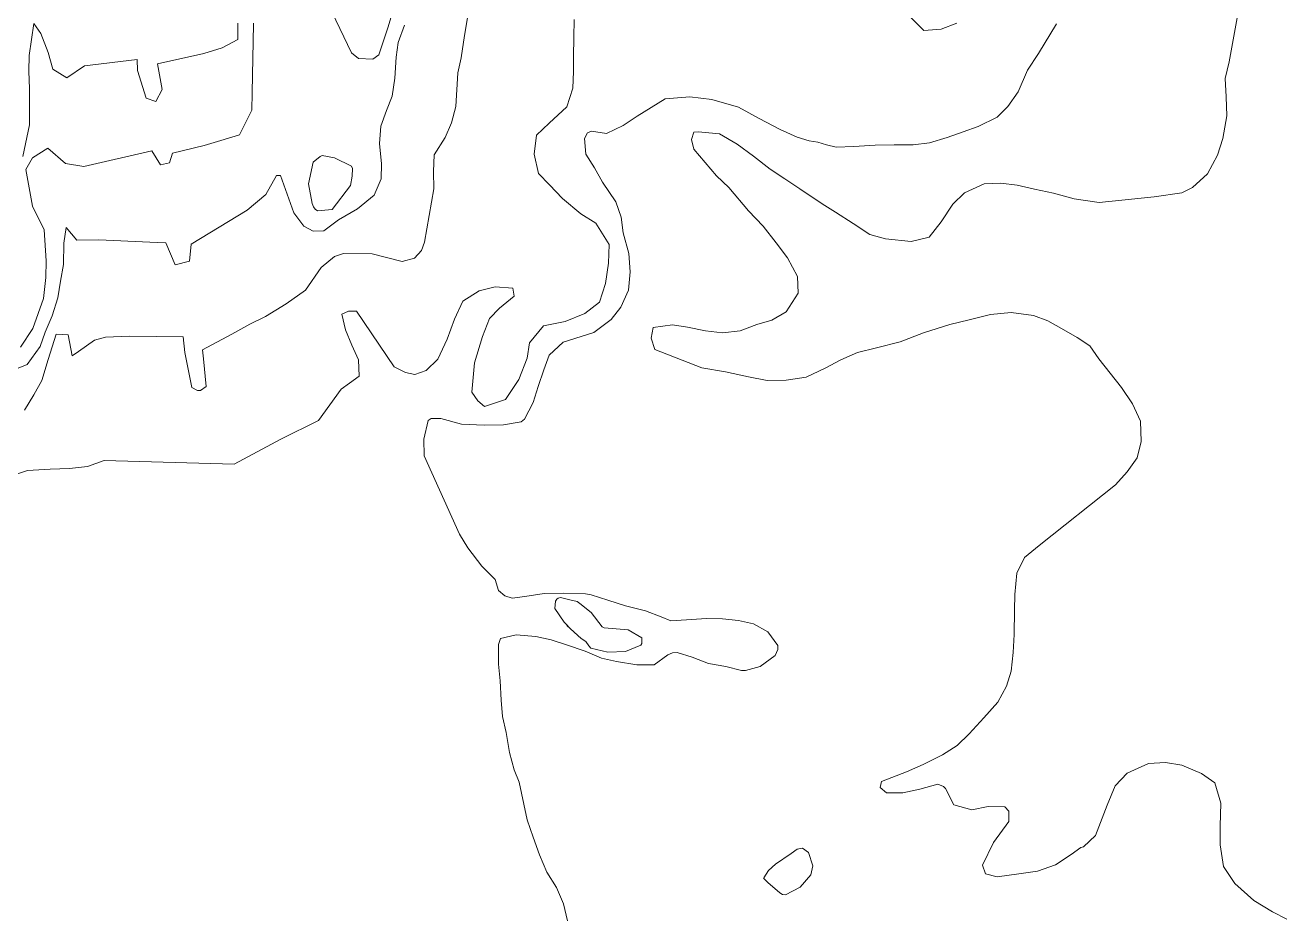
# Model space of a CAD drawing. Header units: metres. Extents: x 78 to 178, y -74 to 157.
# Drawn here: x 146.162 to 148.42, y -9.265 to -7.666 of the extents above; entities that cross this region are included whole.
import ezdxf

# ---------------------------------------------------------------- set-up
doc = ezdxf.new("R2010")
doc.units = ezdxf.units.M
doc.layers.add('01_Fina', color=252, linetype='Continuous', lineweight=15)

msp = doc.modelspace()

# ---------------------------------------------------------------- linework, layer by layer
at = {"layer": '01_Fina', "color": 252, "linetype": 'Continuous', "lineweight": 9, "true_color": 0x939598}
for points in [[(148.35114, -7.54048), (148.31649, -7.73166), (148.3098, -7.76136), (148.31154, -7.79441), (148.31274, -7.82826), (148.30539, -7.86853), (148.29589, -7.89877), (148.27809, -7.93208), (148.2512, -7.95683), (148.2318, -7.9662), (148.18243, -7.97302), (148.0841, -7.98319), (148.03928, -7.9769), (148.00222, -7.9666), (147.9681, -7.95951), (147.9372, -7.95242), (147.90803, -7.94894), (147.87793, -7.94987), (147.84287, -7.9662), (147.82173, -7.98613), (147.801, -8.01824), (147.77946, -8.0458), (147.74761, -8.05343), (147.70172, -8.04861), (147.67363, -8.04099), (147.64339, -8.02092), (147.61168, -8.00058), (147.58787, -7.986), (147.54787, -7.95924), (147.52151, -7.94118), (147.49475, -7.92365), (147.46545, -7.90024), (147.43575, -7.87883), (147.40404, -7.86037), (147.36605, -7.85676), (147.35842, -7.85756), (147.35414, -7.8704), (147.35829, -7.88793), (147.39896, -7.93542), (147.4209, -7.9567), (147.45609, -7.99831), (147.48271, -8.02587), (147.50572, -8.05597), (147.52633, -8.08259), (147.54399, -8.11604), (147.54519, -8.14588), (147.52352, -8.17919), (147.49796, -8.19404), (147.4712, -8.20193), (147.44137, -8.21331), (147.40993, -8.21705), (147.37956, -8.21344), (147.34691, -8.20702), (147.32002, -8.20287), (147.28577, -8.20715), (147.28203, -8.22669), (147.28845, -8.24649), (147.37273, -8.27953), (147.41528, -8.28676), (147.45609, -8.29559), (147.48967, -8.30228), (147.52392, -8.30174), (147.55937, -8.29652), (147.59349, -8.27993), (147.62158, -8.26508), (147.65155, -8.25237), (147.68527, -8.24368), (147.72795, -8.23284), (147.76929, -8.21719), (147.81638, -8.2022), (147.8513, -8.19351), (147.88916, -8.18414), (147.92636, -8.18026), (147.96623, -8.18615), (147.99178, -8.19525), (148.01627, -8.20929), (148.04463, -8.22508), (148.06724, -8.23993), (148.08343, -8.26361), (148.10363, -8.2889), (148.12397, -8.31485), (148.1439, -8.34402), (148.15808, -8.37519), (148.15889, -8.41172), (148.15179, -8.44102), (148.134, -8.4659), (148.1134, -8.48932), (147.9764, -8.59795), (147.95044, -8.61936), (147.93679, -8.64746), (147.93278, -8.68545), (147.93251, -8.71395), (147.93198, -8.75703), (147.93024, -8.78967), (147.92622, -8.82326), (147.91833, -8.85001), (147.90254, -8.87838), (147.87766, -8.90661), (147.85103, -8.93537), (147.82949, -8.95638), (147.80367, -8.9731), (147.76889, -8.99009), (147.73919, -9.00334), (147.69437, -9.02046), (147.69196, -9.0313), (147.70333, -9.04066), (147.73276, -9.04066), (147.76287, -9.03438), (147.79511, -9.02568), (147.80514, -9.02929), (147.80916, -9.03344), (147.82401, -9.06247), (147.85598, -9.07144), (147.88555, -9.06515), (147.91499, -9.06582), (147.92221, -9.07371), (147.92221, -9.09204), (147.89478, -9.12964), (147.87512, -9.17031), (147.88033, -9.18609), (147.90121, -9.19131), (147.94041, -9.18609), (147.97345, -9.18128), (148.00583, -9.17004), (148.03393, -9.15131), (148.05092, -9.13887), (148.05573, -9.13739), (148.07754, -9.11759), (148.09814, -9.06314), (148.11286, -9.02849), (148.13413, -9.00561), (148.1724, -8.98835), (148.2025, -8.98648), (148.2322, -8.9913), (148.26685, -9.00628), (148.2908, -9.02314), (148.30164, -9.0594), (148.30084, -9.1006), (148.30044, -9.13378), (148.30659, -9.17285), (148.32706, -9.20322), (148.36091, -9.23386), (148.39395, -9.25419), (148.41978, -9.26744)], [(146.82446, -7.62503), (146.81082, -7.67079), (146.79476, -7.71909), (146.78379, -7.72644), (146.75837, -7.72537), (146.74579, -7.71547), (146.70405, -7.62838)], [(147.72728, -7.63226), (147.77023, -7.6752), (147.801, -7.6728), (147.82936, -7.66236)], [(146.95344, -7.65286), (146.94768, -7.68403), (146.9418, -7.72444), (146.93618, -7.7512), (146.93257, -7.81167), (146.92481, -7.84097), (146.9133, -7.86679), (146.89363, -7.89823), (146.89229, -7.92767), (146.89283, -7.9587), (146.87637, -8.05477), (146.87089, -8.06935), (146.85858, -8.08286), (146.8365, -8.08928), (146.78272, -8.07524), (146.73121, -8.07483), (146.71502, -8.08032), (146.69134, -8.09972), (146.66298, -8.14053), (146.62846, -8.16487), (146.59153, -8.18735), (146.56357, -8.2014), (146.53146, -8.21933), (146.47902, -8.24716), (146.48076, -8.26348), (146.48517, -8.31311), (146.475, -8.32007), (146.47019, -8.32034), (146.46002, -8.31472), (146.44731, -8.25184), (146.44396, -8.22414), (146.34764, -8.22307), (146.30536, -8.22455), (146.28529, -8.23016), (146.25693, -8.25063), (146.24529, -8.25813), (146.2386, -8.22067), (146.21692, -8.21933), (146.20247, -8.26495), (146.1915, -8.30254), (146.17692, -8.32796), (146.16046, -8.35566)], [(146.84025, -7.66584), (146.82928, -7.69674), (146.82553, -7.72337), (146.82339, -7.7607), (146.81831, -7.79267), (146.80814, -7.81849), (146.79797, -7.84686), (146.79597, -7.87763), (146.79931, -7.91442), (146.79891, -7.94131), (146.7862, -7.97008), (146.7561, -7.99496), (146.72225, -8.01423), (146.69629, -8.03389), (146.67676, -8.03483), (146.66044, -8.02587), (146.64238, -8.00219), (146.61869, -7.93502), (146.61147, -7.93502), (146.59234, -7.96914), (146.55862, -7.99697), (146.475, -8.04767), (146.45841, -8.05811), (146.45547, -8.08875), (146.43018, -8.09517), (146.41346, -8.05584), (146.38443, -8.05423), (146.29305, -8.05022), (146.25371, -8.05062), (146.23498, -8.02801), (146.23057, -8.0561), (146.22977, -8.09437), (146.22495, -8.12447), (146.2196, -8.15404), (146.20956, -8.18655), (146.19712, -8.21572), (146.18816, -8.24154), (146.16501, -8.27391), (146.13277, -8.28649)], [(146.13585, -8.47353), (146.16568, -8.46349), (146.20635, -8.46109), (146.24087, -8.46002), (146.27298, -8.45654), (146.30282, -8.44583), (146.53534, -8.45239), (146.61896, -8.40717), (146.68666, -8.37372), (146.72693, -8.31753), (146.74178, -8.30736), (146.75917, -8.29479), (146.7581, -8.26508), (146.74606, -8.23926), (146.73496, -8.21157), (146.728, -8.1832), (146.74031, -8.17825), (146.75476, -8.17825), (146.82219, -8.27806), (146.84212, -8.2881), (146.85885, -8.29144), (146.87945, -8.28435), (146.90032, -8.26428), (146.91664, -8.22816), (146.93016, -8.19244), (146.94514, -8.16033), (146.97391, -8.14173), (147.00281, -8.13477), (147.03451, -8.13705), (147.03692, -8.15123), (147.01043, -8.17277), (146.9925, -8.19137), (146.98006, -8.22321), (146.96588, -8.27084), (146.9608, -8.32328), (146.97163, -8.3388), (146.98394, -8.3487), (147.0214, -8.33626), (147.04508, -8.30067), (147.06007, -8.26201), (147.06395, -8.23511), (147.0891, -8.20408), (147.12817, -8.19658), (147.16322, -8.1824), (147.18971, -8.16193), (147.20028, -8.12848), (147.2059, -8.09209), (147.20657, -8.05851), (147.18302, -8.02052), (147.15626, -8.00366), (147.12335, -7.97623), (147.09994, -7.95188), (147.08054, -7.93168), (147.07264, -7.89703), (147.07666, -7.86291), (147.09967, -7.84124), (147.13084, -7.81194), (147.14168, -7.77876), (147.14275, -7.74865), (147.14315, -7.72176), (147.14355, -7.68778), (147.14422, -7.6558)], [(146.56999, -7.66236), (146.56946, -7.69634), (146.56919, -7.72417), (146.56772, -7.78719), (146.56732, -7.81796), (146.54484, -7.86211), (146.5118, -7.87241), (146.48156, -7.88151), (146.42497, -7.89502), (146.41961, -7.91215), (146.40356, -7.91589), (146.38844, -7.89074), (146.26616, -7.9187), (146.23365, -7.91348), (146.20194, -7.88592), (146.17478, -7.90358), (146.16287, -7.92445), (146.17438, -7.98974), (146.19565, -8.03256), (146.19873, -8.08795), (146.19833, -8.11751), (146.19404, -8.15511), (146.17505, -8.20916), (146.1531, -8.24274)], [(146.5423, -7.66209), (146.54203, -7.69126), (146.51394, -7.70664), (146.48116, -7.71641), (146.39821, -7.73514), (146.4065, -7.78076), (146.39553, -7.80257), (146.37814, -7.79642), (146.36249, -7.74718), (146.36168, -7.72698), (146.2679, -7.73875), (146.23619, -7.75989), (146.21104, -7.74464), (146.20287, -7.71481), (146.18976, -7.68042), (146.17692, -7.66276), (146.16836, -7.72002), (146.16796, -7.74825), (146.16916, -7.77956), (146.16943, -7.80873), (146.16889, -7.84458), (146.15739, -7.90117)], [(148.0077, -7.66316), (147.97533, -7.71654), (147.95566, -7.74638), (147.93893, -7.78518), (147.9202, -7.81127), (147.90161, -7.83067), (147.86749, -7.84699), (147.84047, -7.85676), (147.81183, -7.86692), (147.78026, -7.87656), (147.75109, -7.88004), (147.71684, -7.8799), (147.68299, -7.88044), (147.64486, -7.88285), (147.61316, -7.88405), (147.59563, -7.88017), (147.58024, -7.87562), (147.56499, -7.87321), (147.54318, -7.86639), (147.51268, -7.85288), (147.47562, -7.83267), (147.43856, -7.81247), (147.39053, -7.79869), (147.35119, -7.79388), (147.30731, -7.79762), (147.25674, -7.82866), (147.23185, -7.84525), (147.20189, -7.85997), (147.17526, -7.85555), (147.1683, -7.85836), (147.16268, -7.86907), (147.16523, -7.89663), (147.18048, -7.92124), (147.19506, -7.94706), (147.21901, -7.98198), (147.22811, -8.00968), (147.23159, -8.03751), (147.24229, -8.07497), (147.24416, -8.10788), (147.24149, -8.14066), (147.22797, -8.17116), (147.21018, -8.19284), (147.17914, -8.21652), (147.12442, -8.23391), (147.0994, -8.25679), (147.08964, -8.28328), (147.08, -8.31298), (147.07077, -8.34161), (147.05552, -8.37185), (147.0495, -8.37653), (147.01739, -8.38148), (146.98287, -8.38228), (146.9426, -8.38081), (146.90567, -8.37024), (146.88815, -8.37064), (146.8828, -8.37412), (146.87477, -8.40757), (146.87557, -8.437), (146.93912, -8.57735), (146.9537, -8.60197), (146.97872, -8.63461), (147.00254, -8.65896), (147.00883, -8.67876), (147.0198, -8.68773), (147.03291, -8.69228), (147.05592, -8.68947), (147.09017, -8.68385), (147.12576, -8.68304), (147.16469, -8.68452), (147.17446, -8.68612), (147.20416, -8.69575), (147.23627, -8.70565), (147.27172, -8.71502), (147.29982, -8.72546), (147.31708, -8.73268), (147.34531, -8.73121), (147.38116, -8.7284), (147.40966, -8.72907), (147.43816, -8.73201), (147.46505, -8.73803), (147.49087, -8.75261), (147.50893, -8.77696), (147.5088, -8.78392), (147.50425, -8.79503), (147.47736, -8.81456), (147.4506, -8.82152), (147.44364, -8.82152), (147.41555, -8.81469), (147.38491, -8.80934), (147.35521, -8.79784), (147.32845, -8.78981), (147.32016, -8.79008), (147.31159, -8.79382), (147.28751, -8.81188), (147.2562, -8.81148), (147.21981, -8.80586), (147.19332, -8.79984), (147.16402, -8.78686), (147.13017, -8.77589), (147.10275, -8.76666), (147.07559, -8.76064), (147.0404, -8.7577), (147.01217, -8.76425), (147.00856, -8.77496), (147.00896, -8.81014), (147.01177, -8.84038), (147.01364, -8.8749), (147.01605, -8.90433), (147.02234, -8.9327), (147.02863, -8.96869), (147.03706, -8.99946), (147.04548, -9.02153), (147.05391, -9.0614), (147.05993, -9.0895), (147.0705, -9.1204), (147.08201, -9.15184), (147.09552, -9.18302), (147.11225, -9.21044), (147.12496, -9.23988), (147.13218, -9.27011)], [(146.66887, -7.94987), (146.67542, -7.98506), (146.67729, -7.99148), (146.68037, -7.99563), (146.68452, -7.99857), (146.71114, -7.99603), (146.74392, -7.95322), (146.74673, -7.93623), (146.74727, -7.92231), (146.74566, -7.91817), (146.71489, -7.90358), (146.69335, -7.89917), (146.6892, -7.90104), (146.67676, -7.91094), (146.66873, -7.95014)], [(147.13098, -8.74111), (147.1564, -8.76425), (147.16483, -8.77001), (147.17018, -8.77777), (147.17419, -8.78151), (147.20416, -8.78887), (147.23587, -8.7878), (147.26356, -8.77643), (147.26517, -8.77349), (147.26503, -8.76305), (147.24055, -8.74914), (147.21205, -8.74659), (147.19774, -8.74512), (147.19426, -8.74352), (147.17432, -8.71783), (147.15439, -8.70164), (147.14931, -8.69843), (147.13619, -8.69508), (147.1196, -8.69121), (147.11546, -8.69214), (147.11291, -8.69401), (147.11064, -8.69776), (147.10984, -8.71101), (147.12603, -8.73536), (147.13941, -8.74914)], [(147.48325, -9.19372), (147.49114, -9.20161), (147.51241, -9.21981), (147.51683, -9.22302), (147.52258, -9.22342), (147.54867, -9.21004), (147.56793, -9.1881), (147.57155, -9.17165), (147.56365, -9.14796), (147.55268, -9.14007), (147.54318, -9.14168), (147.53235, -9.1497), (147.50452, -9.1687), (147.49208, -9.17994), (147.48391, -9.19292)]]:
    msp.add_lwpolyline(points, dxfattribs=at)

doc.saveas('drawing.dxf')
